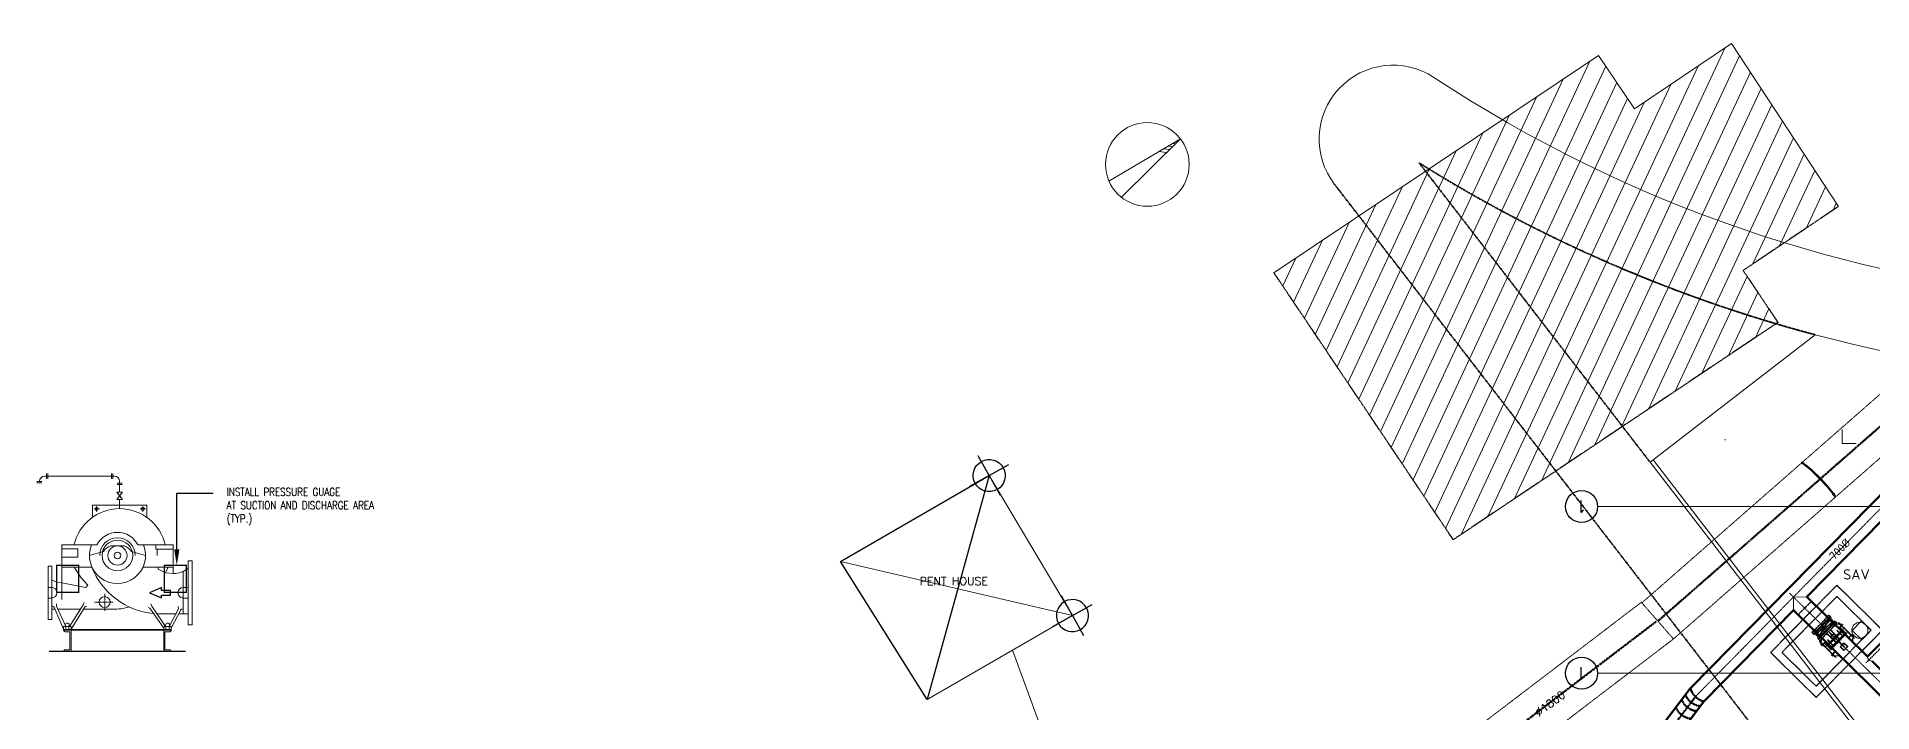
# Model space of a CAD drawing. Header units: inches. Extents: x 0 to 235202, y 0 to 186812.
# Drawn here: x 70361 to 139176, y 125727 to 151061 of the extents above; entities that cross this region are included whole.
import ezdxf
from ezdxf import colors
from ezdxf.entities.mleader import LeaderData, LeaderLine
from ezdxf.enums import TextEntityAlignment as Align
from ezdxf.math import Vec2, Vec3

# ---------------------------------------------------------------- set-up
doc = ezdxf.new("R2010")
doc.units = ezdxf.units.IN
doc.header["$MEASUREMENT"] = 0
for name, pattern in [('CENTER', [2, 1.25, -0.25, 0.25, -0.25]), ('CENTER2', [1.125, 0.75, -0.125, 0.125, -0.125]), ('HIDDEN', [0.375, 0.25, -0.125]), ('HIDDEN2', [0.1875, 0.125, -0.0625]), ('PHANTOM2', [1.25, 0.625, -0.125, 0.125, -0.125, 0.125, -0.125])]:
    doc.linetypes.add(name, pattern=pattern)
for name, color, linetype, lineweight in [('.5', 8, 'Continuous', 0), ('DIM', 251, 'Continuous', 0), ('grid nos', 253, 'Continuous', 0), ('hid', 8, 'HIDDEN', 0)]:
    doc.layers.add(name, color=color, linetype=linetype, lineweight=lineweight)
for name, color, linetype in [('1', 1, 'CENTER'), ('2', 2, 'HIDDEN'), ('3', 3, 'Continuous'), ('EDGE OF CHANNEL', 240, 'Continuous'), ('GRID_TXT45', 4, 'Continuous'), ('M-HVAC-EQPM-NEW', 5, 'Continuous'), ('M-HVAC-PIPE-NEW', 6, 'HIDDEN2'), ('M-X-BKGD', 8, 'Continuous'), ('PENTHOUSE', 10, 'Continuous'), ('sleeve type coupling', 1, 'Continuous'), ('text', 3, 'Continuous'), ('WINDOW ELEV', 3, 'Continuous')]:
    doc.layers.add(name, color=color, linetype=linetype)
doc.styles.add('ISO', font='isocpeur.ttf')
doc.styles.add('RomanS', font='romans.shx', dxfattribs={"width": 0.8})
doc.styles.add('SIMPLEX', font='simplex.shx')
doc.styles.get("Standard").update_dxf_attribs({"font": 'arial.ttf'})
doc.linetypes.add('FENCE_LINE', pattern='A,0.5,-0.1,["X",Standard,S=0.1,R=0,X=-0.02,Y=-0.05],-0.1', length=0.7)

# ---------------------------------------------------------------- blocks, each defined once
blk = doc.blocks.new('FLOOR PLAN REV 2')
at = {"layer": '.5', "color": 8, "linetype": 'CENTER', "ltscale": 5}
for p, q in [((66406, 234612), (58068, 226139)), ((61596, 230024), (65681, 226004))]:
    blk.add_line(p, q, dxfattribs=at)
at = {"layer": '.5', "color": 8, "linetype": 'CENTER', "ltscale": 10}
for p, q in [((118917, 233269), (54403, 233269)), ((118917, 227018), (54403, 227018))]:
    blk.add_line(p, q, dxfattribs=at)
at = {"color": 8, "extrusion": (-2.00606e-06, 4.08641e-06, 1)}
for p, q in [((31594, 234432, 0), (31179, 235173, 0)), ((31594, 234432, 0), (31179, 235173, 0)), ((31594, 234432, 0), (32336, 234846, 0)), ((31594, 234432, 0), (32336, 234846, 0)), ((31594, 234432, 0), (30852, 234017, 0)), ((31594, 234432, 0), (30852, 234017, 0)), ((31594, 234432, 0), (32008, 233690, 0)), ((31594, 234432, 0), (32008, 233690, 0)), ((34715, 229178, 0), (34301, 229920, 0)), ((34715, 229178, 0), (34301, 229920, 0)), ((34715, 229178, 0), (33973, 228763, 0)), ((34715, 229178, 0), (33973, 228763, 0)), ((34715, 229178, 0), (35457, 229592, 0)), ((34715, 229178, 0), (35457, 229592, 0)), ((34715, 229178, 0), (35129, 228436, 0)), ((34715, 229178, 0), (35129, 228436, 0))]:
    blk.add_line(p, q, dxfattribs=at)
at = {"color": 8}
for p, q in [((63084, 229193), (62441, 228539)), ((63023, 229156), (63006, 229139)), ((63036, 229144), (63023, 229156)), ((63037, 229170), (63064, 229198)), ((63049, 229158), (63037, 229170)), ((63060, 229168), (63047, 229180)), ((63066, 229175), (63054, 229187)), ((63064, 229198), (63077, 229186)), ((63152, 229126), (63084, 229193)), ((62436, 228559), (62463, 228587)), ((62448, 228547), (62436, 228559)), ((62509, 228472), (62441, 228539)), ((62459, 228557), (62446, 228570)), ((62465, 228564), (62453, 228576)), ((62476, 228575), (62463, 228587)), ((62477, 228601), (62494, 228618)), ((62489, 228589), (62477, 228601)), ((63127, 229151), (62484, 228497)), ((62506, 228606), (62494, 228618)), ((63152, 229126), (62509, 228472)), ((62529, 228467), (62517, 228480)), ((62525, 228650), (62542, 228667)), ((62538, 228638), (62525, 228650)), ((62539, 228478), (62527, 228490)), ((62529, 228467), (62556, 228495)), ((62546, 228485), (62534, 228497)), ((62555, 228655), (62542, 228667)), ((62556, 228495), (62544, 228507)), ((62570, 228509), (62557, 228521)), ((62570, 228509), (62587, 228526)), ((62572, 228511), (63249, 228934)), ((62717, 228369), (62572, 228511)), ((62587, 228526), (62574, 228538)), ((62606, 228478), (62586, 228459)), ((62589, 228714), (62606, 228732)), ((62601, 228702), (62589, 228714)), ((62618, 228720), (62606, 228732)), ((62618, 228558), (62606, 228571)), ((62618, 228558), (62635, 228576)), ((62635, 228576), (62623, 228588)), ((62662, 228789), (62679, 228807)), ((62675, 228777), (62662, 228789)), ((63308, 228972), (62665, 228318)), ((62682, 228623), (62669, 228635)), ((62692, 228794), (62679, 228807)), ((62682, 228623), (62699, 228640)), ((62699, 228640), (62686, 228652)), ((63334, 228947), (62691, 228293)), ((62702, 228379), (63114, 229062)), ((63377, 228905), (62734, 228251)), ((62759, 228887), (62742, 228870)), ((62754, 228858), (62742, 228870)), ((62755, 228698), (62743, 228710)), ((62755, 228698), (62772, 228715)), ((62771, 228875), (62759, 228887)), ((62772, 228715), (62760, 228727)), ((62813, 228493), (62830, 228511)), ((62813, 228493), (62826, 228481)), ((62838, 228967), (62821, 228950)), ((62833, 228938), (62821, 228950)), ((62835, 228778), (62822, 228790)), ((62830, 228511), (62843, 228498)), ((62852, 228795), (62835, 228778)), ((62850, 228955), (62838, 228967)), ((62852, 228795), (62839, 228808)), ((62887, 228568), (62904, 228586)), ((62887, 228568), (62899, 228556)), ((62911, 229042), (62894, 229025)), ((62907, 229013), (62894, 229025)), ((62914, 228859), (62901, 228871)), ((62904, 228586), (62916, 228573)), ((62924, 229030), (62911, 229042)), ((62931, 228876), (62914, 228859)), ((62931, 228876), (62918, 228888)), ((62975, 229107), (62958, 229089)), ((62970, 229077), (62958, 229089)), ((62983, 228666), (62966, 228649)), ((62966, 228649), (62978, 228637)), ((62968, 228489), (62980, 228477)), ((62987, 229095), (62975, 229107)), ((62987, 228934), (62975, 228946)), ((62980, 228477), (62997, 228494)), ((62983, 228666), (62995, 228654)), ((62985, 228506), (62997, 228494)), ((63004, 228951), (62987, 228934)), ((63130, 228654), (62990, 228512)), ((62990, 228512), (63133, 228371)), ((63004, 228951), (62992, 228963)), ((62999, 228520), (63133, 228388)), ((63019, 229127), (63006, 229139)), ((63051, 228998), (63038, 229010)), ((63062, 228746), (63045, 228729)), ((63045, 228729), (63058, 228717)), ((63047, 228569), (63059, 228557)), ((63068, 229015), (63051, 228998)), ((63068, 229015), (63055, 229027)), ((63076, 228574), (63059, 228557)), ((63062, 228746), (63075, 228734)), ((63064, 228587), (63076, 228574)), ((63099, 229047), (63087, 229059)), ((63116, 229065), (63099, 229047)), ((63116, 229065), (63104, 229077)), ((63258, 228920), (63114, 229062)), ((63130, 229078), (63118, 229090)), ((63136, 228821), (63119, 228804)), ((63119, 228804), (63131, 228792)), ((63122, 228646), (63256, 228514)), ((63126, 228650), (63138, 228638)), ((63140, 229089), (63128, 229101)), ((63130, 229078), (63157, 229106)), ((63130, 228654), (63273, 228514)), ((63256, 228514), (63133, 228388)), ((63273, 228514), (63133, 228371)), ((63147, 229096), (63135, 229108)), ((63136, 228821), (63148, 228809)), ((63155, 228655), (63138, 228638)), ((63143, 228667), (63155, 228655)), ((63157, 229106), (63145, 229118)), ((63167, 229049), (63148, 229029)), ((63199, 228886), (63182, 228868)), ((63182, 228868), (63195, 228856)), ((63199, 228886), (63212, 228874)), ((63200, 228725), (63212, 228712)), ((63231, 228985), (63212, 228966)), ((63229, 228730), (63212, 228712)), ((63217, 228742), (63229, 228730)), ((63248, 228935), (63231, 228918)), ((63231, 228918), (63243, 228906)), ((63236, 228533), (63244, 228542)), ((63248, 228935), (63260, 228923)), ((63261, 228949), (63289, 228977)), ((63261, 228949), (63274, 228937)), ((63263, 228789), (63275, 228777)), ((63272, 228959), (63284, 228947)), ((63292, 228794), (63275, 228777)), ((63278, 228966), (63291, 228954)), ((63280, 228806), (63292, 228794)), ((63289, 228977), (63301, 228965)), ((63308, 228972), (63377, 228905)), ((63312, 228838), (63324, 228826)), ((63341, 228843), (63324, 228826)), ((63329, 228856), (63341, 228843)), ((63342, 228869), (63354, 228857)), ((63353, 228880), (63365, 228868)), ((63354, 228857), (63382, 228885)), ((63359, 228887), (63371, 228875)), ((63382, 228885), (63370, 228897)), ((62670, 228415), (62651, 228395)), ((62660, 228338), (62688, 228366)), ((62660, 228338), (62673, 228326)), ((62665, 228318), (62734, 228251)), ((62671, 228349), (62683, 228336)), ((62677, 228355), (62690, 228343)), ((62688, 228366), (62700, 228354)), ((62701, 228380), (62718, 228397)), ((62701, 228380), (62714, 228367)), ((62718, 228397), (62731, 228385)), ((62741, 228259), (62753, 228246)), ((62750, 228429), (62767, 228446)), ((62750, 228429), (62762, 228417)), ((62752, 228269), (62764, 228257)), ((62753, 228246), (62781, 228274)), ((62758, 228276), (62770, 228264)), ((62767, 228446), (62779, 228434)), ((62769, 228286), (62781, 228274)), ((62782, 228300), (62794, 228288)), ((62794, 228288), (62811, 228305)), ((62799, 228317), (62811, 228305)), ((62831, 228350), (62843, 228337)), ((62843, 228337), (62860, 228355)), ((62848, 228367), (62860, 228355)), ((62894, 228414), (62906, 228402)), ((62906, 228402), (62923, 228419)), ((62911, 228431), (62923, 228419)), ((63104, 228399), (63113, 228408)), ((63636, 228156), (63496, 228014)), ((63639, 227873), (63496, 228014)), ((63636, 228139), (63513, 228014)), ((63647, 227882), (63513, 228014)), ((63525, 227986), (63533, 227994)), ((63779, 228016), (63636, 228156)), ((63770, 228007), (63636, 228139)), ((63779, 228016), (63639, 227873)), ((63656, 228120), (63665, 228128))]:
    blk.add_line(p, q, dxfattribs=at)
at = {"color": 8, "linetype": 'HIDDEN'}
for p, q in [((63148, 229029), (62606, 228478)), ((63212, 228966), (62670, 228415)), ((63231, 228985), (63167, 229049)), ((62651, 228395), (62586, 228459))]:
    blk.add_line(p, q, dxfattribs=at)
at = {"color": 8, "linetype": 'CENTER', "ltscale": 20}
blk.add_line((64483, 227423), (65758, 228715), dxfattribs=at)
at = {"color": 8}
for points in [[(63589, 228835), (63560, 228863), (63323, 228850), (63306, 228832)], [(63945, 228484), (63974, 228456), (63965, 228219), (63948, 228201)], [(62817, 228051), (62789, 228079), (62797, 228316), (62815, 228333)], [(63174, 227700), (63202, 227672), (63439, 227684), (63457, 227702)]]:
    blk.add_lwpolyline(points, dxfattribs=at)
for points in [[(63306, 228832), (63314, 228841), (63448, 228709), (63580, 228843), (63589, 228835), (63448, 228692)], [(63948, 228201), (63956, 228209), (63822, 228341), (63954, 228475), (63945, 228484), (63805, 228341)], [(62815, 228333), (62806, 228325), (62940, 228193), (62808, 228059), (62817, 228051), (62957, 228193)], [(63457, 227702), (63448, 227693), (63314, 227825), (63182, 227691), (63174, 227700), (63314, 227842)]]:
    blk.add_lwpolyline(points, close=True, dxfattribs=at)
for centre, radius in [((53803, 233268), 600), ((62902, 228729), 65.7), ((62902, 228729), 37.5), ((53803, 227018), 600)]:
    blk.add_circle(centre, radius, dxfattribs=at)
at = {"color": 8, "extrusion": (-2.00606e-06, 4.08641e-06, 1)}
for centre, start_param, end_param in [((31594, 234432, 0), 3.141596305512142, 9.424781612691728), ((31594, 234432, 0), 3.141596305512142, 9.424781612691728), ((34715, 229178, 0), 3.141598, 9.424783), ((34715, 229178, 0), 3.141598, 9.424783)]:
    blk.add_ellipse(centre, major_axis=(526, 294, 0), ratio=1, start_param=start_param, end_param=end_param, dxfattribs=at)
at = {"layer": '1', "color": 8, "linetype": 'PHANTOM2', "ltscale": 20}
for p, q in [((63432, 244522), (59858, 242122)), ((48990, 232026), (42268, 242038)), ((59858, 242122), (61164, 240176)), ((61164, 240176), (48990, 232026))]:
    blk.add_line(p, q, dxfattribs=at)
at = {"layer": '1', "color": 8, "linetype": 'HIDDEN', "ltscale": 5}
for p, q in [((63372, 230318), (60889, 227795)), ((63375, 229894), (61313, 227798)), ((65082, 228635), (63372, 230318)), ((64658, 228631), (63375, 229894)), ((62596, 226536), (64658, 228631)), ((62599, 226112), (65082, 228635)), ((60889, 227795), (62599, 226112)), ((61313, 227798), (62596, 226536))]:
    blk.add_line(p, q, dxfattribs=at)
at = {"layer": '1', "color": 8}
for p, q in [((63101, 228552), (63091, 228543)), ((63101, 228552), (63091, 228543)), ((63091, 228543), (63563, 228078)), ((63091, 228543), (63177, 228458)), ((63101, 228552), (63573, 228088)), ((63101, 228552), (63187, 228468)), ((63146, 228508), (63136, 228499)), ((63146, 228508), (63136, 228499)), ((63149, 228505), (63139, 228496)), ((63149, 228505), (63139, 228496)), ((63149, 228505), (63139, 228496)), ((63149, 228505), (63139, 228496)), ((63152, 228502), (63142, 228493)), ((63152, 228502), (63142, 228493)), ((63154, 228500), (63145, 228490)), ((63154, 228500), (63145, 228490)), ((63157, 228497), (63148, 228487)), ((63157, 228497), (63148, 228487)), ((63157, 228497), (63148, 228487)), ((63157, 228497), (63148, 228487)), ((63160, 228494), (63151, 228484)), ((63160, 228494), (63151, 228484)), ((63163, 228491), (63154, 228482)), ((63163, 228491), (63154, 228482)), ((63166, 228488), (63157, 228479)), ((63166, 228488), (63157, 228479)), ((63169, 228485), (63160, 228476)), ((63169, 228485), (63160, 228476)), ((63172, 228482), (63162, 228473)), ((63172, 228482), (63162, 228473)), ((63175, 228480), (63165, 228470)), ((63175, 228480), (63165, 228470)), ((63178, 228477), (63168, 228467)), ((63178, 228477), (63168, 228467)), ((63180, 228474), (63171, 228464)), ((63180, 228474), (63171, 228464)), ((63183, 228471), (63174, 228462)), ((63183, 228471), (63174, 228462)), ((63186, 228468), (63177, 228459)), ((63186, 228468), (63177, 228459)), ((63192, 228473), (63205, 228461)), ((63192, 228473), (63205, 228461)), ((63442, 228899), (63451, 228909)), ((63442, 228899), (63451, 228909)), ((63442, 228899), (63914, 228435)), ((63442, 228899), (63528, 228815)), ((63451, 228909), (63923, 228444)), ((63451, 228909), (63537, 228824)), ((63487, 228855), (63496, 228864)), ((63487, 228855), (63496, 228864)), ((63490, 228852), (63499, 228862)), ((63490, 228852), (63499, 228862)), ((63490, 228852), (63499, 228862)), ((63490, 228852), (63499, 228862)), ((63493, 228849), (63502, 228859)), ((63493, 228849), (63502, 228859)), ((63496, 228847), (63505, 228856)), ((63496, 228847), (63505, 228856)), ((63499, 228844), (63508, 228853)), ((63499, 228844), (63508, 228853)), ((63499, 228844), (63508, 228853)), ((63499, 228844), (63508, 228853)), ((63502, 228841), (63511, 228850)), ((63502, 228841), (63511, 228850)), ((63504, 228838), (63514, 228847)), ((63504, 228838), (63514, 228847)), ((63507, 228835), (63517, 228845)), ((63507, 228835), (63517, 228845)), ((63510, 228832), (63520, 228842)), ((63510, 228832), (63520, 228842)), ((63513, 228829), (63522, 228839)), ((63513, 228829), (63522, 228839)), ((63516, 228827), (63525, 228836)), ((63516, 228827), (63525, 228836)), ((63519, 228824), (63528, 228833)), ((63519, 228824), (63528, 228833)), ((63522, 228821), (63531, 228830)), ((63522, 228821), (63531, 228830)), ((63522, 228809), (63535, 228797)), ((63522, 228809), (63535, 228797)), ((63525, 228818), (63534, 228827)), ((63525, 228818), (63534, 228827)), ((63528, 228815), (63537, 228824)), ((63528, 228815), (63537, 228824)), ((63542, 228801), (63552, 228810)), ((63542, 228801), (63552, 228810)), ((63543, 228830), (63555, 228818)), ((63543, 228830), (63555, 228818)), ((63545, 228798), (63554, 228807)), ((63545, 228798), (63554, 228807)), ((63548, 228795), (63557, 228804)), ((63548, 228795), (63557, 228804)), ((63551, 228792), (63560, 228802)), ((63551, 228792), (63560, 228802)), ((63554, 228789), (63563, 228799)), ((63554, 228789), (63563, 228799)), ((63557, 228786), (63566, 228796)), ((63557, 228786), (63566, 228796)), ((63560, 228784), (63569, 228793)), ((63560, 228784), (63569, 228793)), ((63563, 228781), (63572, 228790)), ((63563, 228781), (63572, 228790)), ((62741, 228187), (63213, 227722)), ((62741, 228187), (62827, 228102)), ((62750, 228196), (63222, 227731)), ((62750, 228196), (62836, 228111)), ((62795, 228152), (62786, 228142)), ((62795, 228152), (62786, 228142)), ((62798, 228149), (62789, 228139)), ((62798, 228149), (62789, 228139)), ((62798, 228149), (62789, 228139)), ((62798, 228149), (62789, 228139)), ((62801, 228146), (62792, 228136)), ((62801, 228146), (62792, 228136)), ((62804, 228143), (62794, 228134)), ((62804, 228143), (62794, 228134)), ((62806, 228140), (62797, 228131)), ((62806, 228140), (62797, 228131)), ((62806, 228140), (62797, 228131)), ((62806, 228140), (62797, 228131)), ((62809, 228137), (62800, 228128)), ((62809, 228137), (62800, 228128)), ((62812, 228135), (62803, 228125)), ((62812, 228135), (62803, 228125)), ((62815, 228132), (62806, 228122)), ((62815, 228132), (62806, 228122)), ((62818, 228129), (62809, 228119)), ((62818, 228129), (62809, 228119)), ((62821, 228126), (62812, 228117)), ((62821, 228126), (62812, 228117)), ((62824, 228123), (62815, 228114)), ((62824, 228123), (62815, 228114)), ((62827, 228120), (62818, 228111)), ((62827, 228120), (62818, 228111)), ((62830, 228117), (62821, 228108)), ((62830, 228117), (62821, 228108)), ((62821, 228096), (62833, 228084)), ((62821, 228096), (62833, 228084)), ((62833, 228115), (62823, 228105)), ((62833, 228115), (62823, 228105)), ((62836, 228112), (62826, 228102)), ((62836, 228112), (62826, 228102)), ((62850, 228097), (62841, 228088)), ((62850, 228097), (62841, 228088)), ((62842, 228117), (62854, 228105)), ((62842, 228117), (62854, 228105)), ((62853, 228094), (62844, 228085)), ((62853, 228094), (62844, 228085)), ((62856, 228092), (62847, 228082)), ((62856, 228092), (62847, 228082)), ((62859, 228089), (62850, 228079)), ((62859, 228089), (62850, 228079)), ((62862, 228086), (62853, 228076)), ((62862, 228086), (62853, 228076)), ((62865, 228083), (62855, 228074)), ((62865, 228083), (62855, 228074)), ((62868, 228080), (62858, 228071)), ((62868, 228080), (62858, 228071)), ((62871, 228077), (62861, 228068)), ((62871, 228077), (62861, 228068)), ((63172, 228453), (63184, 228441)), ((63172, 228453), (63184, 228441)), ((63201, 228454), (63191, 228445)), ((63201, 228454), (63191, 228445)), ((63201, 228454), (63192, 228444)), ((63201, 228454), (63192, 228444)), ((63203, 228451), (63194, 228442)), ((63203, 228451), (63194, 228442)), ((63204, 228451), (63195, 228441)), ((63204, 228451), (63195, 228441)), ((63207, 228448), (63197, 228439)), ((63207, 228448), (63197, 228439)), ((63210, 228445), (63200, 228436)), ((63210, 228445), (63200, 228436)), ((63213, 228442), (63203, 228433)), ((63213, 228442), (63203, 228433)), ((63215, 228439), (63206, 228430)), ((63215, 228439), (63206, 228430)), ((63553, 228107), (63544, 228098)), ((63553, 228107), (63544, 228098)), ((63556, 228104), (63547, 228095)), ((63556, 228104), (63547, 228095)), ((63559, 228101), (63550, 228092)), ((63559, 228101), (63550, 228092)), ((63562, 228098), (63553, 228089)), ((63562, 228098), (63553, 228089)), ((63565, 228096), (63556, 228086)), ((63565, 228096), (63556, 228086)), ((63570, 228061), (63558, 228073)), ((63570, 228061), (63558, 228073)), ((63568, 228093), (63559, 228083)), ((63568, 228093), (63559, 228083)), ((63571, 228090), (63561, 228080)), ((63571, 228090), (63561, 228080)), ((63585, 228075), (63576, 228066)), ((63585, 228075), (63576, 228066)), ((63662, 227982), (63576, 228066)), ((63591, 228082), (63578, 228094)), ((63591, 228082), (63578, 228094)), ((63588, 228073), (63579, 228063)), ((63588, 228073), (63579, 228063)), ((63591, 228070), (63582, 228060)), ((63591, 228070), (63582, 228060)), ((63671, 227991), (63585, 228076)), ((63594, 228067), (63585, 228057)), ((63594, 228067), (63585, 228057)), ((63597, 228064), (63588, 228055)), ((63597, 228064), (63588, 228055)), ((63671, 227991), (63662, 227982)), ((63671, 227991), (63662, 227982)), ((63892, 228457), (63901, 228466)), ((63892, 228457), (63901, 228466)), ((63895, 228454), (63904, 228463)), ((63895, 228454), (63904, 228463)), ((63898, 228451), (63907, 228461)), ((63898, 228451), (63907, 228461)), ((63900, 228448), (63910, 228458)), ((63900, 228448), (63910, 228458)), ((63903, 228445), (63913, 228455)), ((63903, 228445), (63913, 228455)), ((63906, 228443), (63916, 228452)), ((63906, 228443), (63916, 228452)), ((63921, 228417), (63908, 228429)), ((63921, 228417), (63908, 228429)), ((63909, 228440), (63918, 228449)), ((63909, 228440), (63918, 228449)), ((63912, 228437), (63921, 228446)), ((63912, 228437), (63921, 228446)), ((64012, 228338), (63926, 228423)), ((63927, 228422), (63936, 228432)), ((63927, 228422), (63936, 228432)), ((63941, 228438), (63929, 228450)), ((63941, 228438), (63929, 228450)), ((63930, 228420), (63939, 228429)), ((63930, 228420), (63939, 228429)), ((63933, 228417), (63942, 228426)), ((63933, 228417), (63942, 228426)), ((63935, 228414), (63945, 228423)), ((63935, 228414), (63945, 228423)), ((64022, 228347), (63936, 228432)), ((63938, 228411), (63948, 228420)), ((63938, 228411), (63948, 228420)), ((64012, 228338), (64022, 228347)), ((64012, 228338), (64022, 228347)), ((63200, 227753), (63190, 227744)), ((63200, 227753), (63190, 227744)), ((63203, 227751), (63193, 227741)), ((63203, 227751), (63193, 227741)), ((63205, 227748), (63196, 227738)), ((63205, 227748), (63196, 227738)), ((63208, 227745), (63199, 227735)), ((63208, 227745), (63199, 227735)), ((63211, 227742), (63202, 227733)), ((63211, 227742), (63202, 227733)), ((63214, 227739), (63205, 227730)), ((63214, 227739), (63205, 227730)), ((63219, 227704), (63207, 227716)), ((63219, 227704), (63207, 227716)), ((63217, 227736), (63208, 227727)), ((63217, 227736), (63208, 227727)), ((63220, 227733), (63211, 227724)), ((63220, 227733), (63211, 227724)), ((63235, 227719), (63225, 227710)), ((63235, 227719), (63225, 227710)), ((63311, 227625), (63225, 227710)), ((63240, 227725), (63228, 227737)), ((63240, 227725), (63228, 227737)), ((63237, 227716), (63228, 227707)), ((63237, 227716), (63228, 227707)), ((63240, 227713), (63231, 227704)), ((63240, 227713), (63231, 227704)), ((63320, 227635), (63234, 227719)), ((63243, 227711), (63234, 227701)), ((63243, 227711), (63234, 227701)), ((63246, 227708), (63237, 227698)), ((63246, 227708), (63237, 227698))]:
    blk.add_line(p, q, dxfattribs=at)
at = {"layer": '1', "color": 8, "linetype": 'HIDDEN', "ltscale": 0.009}
for p, q in [((63199, 228456), (63187, 228468)), ((63540, 228803), (63528, 228815)), ((63531, 228812), (63540, 228822)), ((63531, 228812), (63540, 228822)), ((63534, 228809), (63543, 228819)), ((63534, 228809), (63543, 228819)), ((63536, 228806), (63546, 228816)), ((63536, 228806), (63546, 228816)), ((63550, 228812), (63537, 228824)), ((63539, 228804), (63549, 228813)), ((63539, 228804), (63549, 228813)), ((62839, 228090), (62827, 228102)), ((62839, 228109), (62829, 228099)), ((62839, 228109), (62829, 228099)), ((62841, 228106), (62832, 228097)), ((62841, 228106), (62832, 228097)), ((62844, 228103), (62835, 228094)), ((62844, 228103), (62835, 228094)), ((62848, 228099), (62836, 228111)), ((62847, 228100), (62838, 228091)), ((62847, 228100), (62838, 228091)), ((63190, 228446), (63177, 228458)), ((63189, 228465), (63180, 228456)), ((63189, 228465), (63180, 228456)), ((63192, 228462), (63183, 228453)), ((63192, 228462), (63183, 228453)), ((63195, 228459), (63186, 228450)), ((63195, 228459), (63186, 228450)), ((63198, 228457), (63189, 228447)), ((63198, 228457), (63189, 228447)), ((63563, 228078), (63576, 228066)), ((63574, 228087), (63564, 228078)), ((63574, 228087), (63564, 228078)), ((63577, 228084), (63567, 228075)), ((63577, 228084), (63567, 228075)), ((63579, 228081), (63570, 228072)), ((63579, 228081), (63570, 228072)), ((63573, 228088), (63585, 228076)), ((63582, 228078), (63573, 228069)), ((63582, 228078), (63573, 228069)), ((63914, 228435), (63926, 228423)), ((63915, 228434), (63924, 228443)), ((63915, 228434), (63924, 228443)), ((63918, 228431), (63927, 228440)), ((63918, 228431), (63927, 228440)), ((63921, 228428), (63930, 228438)), ((63921, 228428), (63930, 228438)), ((63923, 228444), (63936, 228432)), ((63924, 228425), (63933, 228435)), ((63924, 228425), (63933, 228435)), ((63213, 227722), (63225, 227710)), ((63223, 227731), (63214, 227721)), ((63223, 227731), (63214, 227721)), ((63226, 227728), (63217, 227718)), ((63226, 227728), (63217, 227718)), ((63229, 227725), (63219, 227715)), ((63229, 227725), (63219, 227715)), ((63222, 227731), (63234, 227719)), ((63232, 227722), (63222, 227713)), ((63232, 227722), (63222, 227713))]:
    blk.add_line(p, q, dxfattribs=at)
at = {"layer": '1', "color": 8, "linetype": 'CENTER', "ltscale": 0.09}
for p, q in [((63415, 228935), (64035, 228325)), ((62714, 228222), (63334, 227612))]:
    blk.add_line(p, q, dxfattribs=at)
at = {"layer": '1', "color": 8, "linetype": 'Continuous', "ltscale": 1000}
for p, q in [((64302, 228982), (63951, 228626)), ((63951, 228626), (64307, 228275)), ((64658, 228631), (64302, 228982)), ((64307, 228275), (64658, 228631))]:
    blk.add_line(p, q, dxfattribs=at)
at = {"layer": '1', "color": 8}
for points in [[(63178, 228435), (63166, 228447), (63198, 228479), (63210, 228467)], [(63178, 228435), (63166, 228447), (63198, 228479), (63210, 228467)], [(63561, 228824), (63549, 228836), (63517, 228803), (63529, 228791)], [(63561, 228824), (63549, 228836), (63517, 228803), (63529, 228791)], [(62828, 228078), (62815, 228090), (62847, 228123), (62860, 228111)], [(62828, 228078), (62815, 228090), (62847, 228123), (62860, 228111)], [(63552, 228067), (63564, 228055), (63596, 228087), (63584, 228099)], [(63552, 228067), (63564, 228055), (63596, 228087), (63584, 228099)], [(63935, 228456), (63947, 228444), (63915, 228411), (63903, 228423)], [(63935, 228456), (63947, 228444), (63915, 228411), (63903, 228423)], [(63201, 227711), (63214, 227698), (63246, 227731), (63233, 227743)], [(63201, 227711), (63214, 227698), (63246, 227731), (63233, 227743)]]:
    blk.add_lwpolyline(points, close=True, dxfattribs=at)
at = {"layer": '2', "color": 8}
blk.add_line((62416, 229708), (61924, 229210), dxfattribs=at)
at = {"layer": 'DIM', "color": 8, "linetype": 'Continuous'}
for p, q in [((55784, 248189), (59427, 250635)), ((59427, 250635), (63432, 244522)), ((42268, 242038), (54442, 250188)), ((47076, 234876), (54113, 249968)), ((51293, 233568), (59171, 250463)), ((52296, 234239), (59727, 250176)), ((54442, 250188), (55784, 248189)), ((46669, 235483), (53111, 249297)), ((47483, 234270), (54716, 249781)), ((47890, 233664), (55123, 249175)), ((49288, 232226), (57164, 249115)), ((50291, 232897), (58168, 249789)), ((53298, 234911), (60130, 249562)), ((46262, 236089), (52108, 248625)), ((48297, 233058), (55530, 248568)), ((48704, 232452), (56160, 248441)), ((54301, 235582), (60533, 248947)), ((45855, 236695), (51106, 247954)), ((55304, 236253), (60936, 248332)), ((38766, 247058), (36084, 245475)), ((38766, 247058), (36554, 244865)), ((45448, 237301), (50103, 247283)), ((56306, 236924), (61339, 247717)), ((57309, 237595), (61742, 247102)), ((45041, 237907), (49100, 246612)), ((60224, 242367), (62145, 246487)), ((44634, 238513), (48098, 245941)), ((61228, 243041), (62548, 245872)), ((44227, 239120), (47095, 245270)), ((62231, 243715), (62950, 245257)), ((43820, 239726), (46093, 244598)), ((63235, 244389), (63353, 244642)), ((43413, 240332), (45090, 243927)), ((43007, 240938), (44087, 243256)), ((42600, 241544), (43085, 242585)), ((58311, 238266), (60006, 241901)), ((59314, 238938), (60413, 241294)), ((60317, 239609), (60820, 240688))]:
    blk.add_line(p, q, dxfattribs=at)
at = {"layer": 'DIM', "linetype": 'Continuous'}
for p, q in [((37954, 246579), (38245, 246541)), ((38129, 246682), (38357, 246653)), ((38304, 246786), (38470, 246764)), ((38480, 246889), (38582, 246876)), ((38655, 246993), (38695, 246987))]:
    blk.add_line(p, q, dxfattribs=at)
at = {"layer": 'DIM', "color": 8, "linetype": 'CENTER2', "lineweight": 35, "ltscale": 30}
for p, q in [((56370, 234933), (47711, 246156)), ((87951, 189090), (44545, 245347))]:
    blk.add_line(p, q, dxfattribs=at)
at = {"layer": 'DIM', "color": 8, "linetype": 'HIDDEN', "ltscale": 10}
for p, q in [((68097, 240202), (56062, 229658)), ((69308, 238871), (57248, 228304)), ((43344, 219990), (56043, 229679)), ((57248, 228304), (56043, 229679)), ((44602, 218655), (57248, 228304))]:
    blk.add_line(p, q, dxfattribs=at)
at = {"layer": 'DIM', "color": 8, "linetype": 'FENCE_LINE', "ltscale": 25}
for p in [(62563, 239711), (95051, 184798)]:
    blk.add_line(p, (56370, 234933), dxfattribs=at)
at = {"layer": 'DIM', "color": 8, "linetype": 'PHANTOM2', "lineweight": 50, "ltscale": 20}
for p, q in [((69260, 240009), (56663, 228972)), ((43975, 219323), (56596, 228954)), ((58098, 226174), (49163, 214364))]:
    blk.add_line(p, q, dxfattribs=at)
at = {"layer": 'DIM', "color": 8, "linetype": 'Continuous', "ltscale": 25}
blk.add_line((95241, 184798), (56488, 235024), dxfattribs=at)
at = {"layer": 'DIM', "color": 8, "lineweight": 50}
for p, q in [((66124, 234832), (57875, 226449)), ((65077, 232756), (62248, 229881)), ((62248, 229881), (64524, 227642)), ((61753, 229378), (58386, 225956)), ((61753, 229378), (65378, 225809)), ((64523, 227642), (65633, 228766)), ((64702, 227467), (65987, 226202)), ((57875, 226449), (51131, 217571)), ((58386, 225956), (51710, 217132))]:
    blk.add_line(p, q, dxfattribs=at)
at = {"layer": 'DIM', "color": 8, "linetype": 'FENCE_LINE', "ltscale": 20}
for p, q in [((31594, 234432, 0), (31594, 234432, 0)), ((31594, 234432, 0), (34715, 229178, 0)), ((34715, 229178, 0), (29264, 226029, 0))]:
    blk.add_line(p, q, dxfattribs=at)
at = {"layer": 'DIM', "color": 8, "linetype": 'FENCE_LINE', "ltscale": 20, "extrusion": (-2.00606e-06, 4.08641e-06, 1)}
for p, q in [((26015, 231205, 0), (34715, 229178, 0)), ((32470, 227881, 0), (37860, 213141, 0))]:
    blk.add_line(p, q, dxfattribs=at)
at = {"layer": 'DIM', "color": 8, "ltscale": 2000}
for p, q in [((62248, 229881), (61749, 229877)), ((61753, 229378), (61749, 229877)), ((62912, 229220), (63005, 229128)), ((62421, 228721), (62514, 228629))]:
    blk.add_line(p, q, dxfattribs=at)
at = {"layer": 'DIM', "color": 8, "linetype": 'FENCE_LINE', "ltscale": 20, "extrusion": (-4.54361e-06, 7.86582e-06, 1)}
blk.add_line((34715, 229178, 0), (29264, 226029, 0), dxfattribs=at)
at = {"layer": 'DIM', "color": 8, "linetype": 'Continuous'}
blk.add_circle((37523, 246099), 1569, dxfattribs=at)
at = {"layer": 'DIM', "color": 8}
blk.add_circle((64234, 228628), 300, dxfattribs=at)
at = {"layer": 'DIM', "color": 8, "linetype": 'Continuous'}
for centre, radius, start, end in [((76434, 292014), 51111, 236.56144, 351.11413), ((46740, 247047), 2776, 56.56144, 217.65209)]:
    blk.add_arc(centre, radius, start, end, dxfattribs=at)
at = {"layer": 'DIM', "color": 8, "linetype": 'FENCE_LINE', "ltscale": 25}
blk.add_arc((76434, 292014), 54111, 255.14688, 351.11413, dxfattribs=at)
at = {"layer": 'DIM', "color": 8, "linetype": 'CENTER2', "lineweight": 35, "ltscale": 30}
blk.add_arc((76434, 292014), 54111, 237.9393, 255.14688, dxfattribs=at)
at = {"layer": 'DIM', "color": 8, "ltscale": 2000}
blk.add_arc((64699, 227642), 175, 179.81876, 270.92045, dxfattribs=at)
at = {"layer": 'DIM', "color": 8, "linetype": 'PHANTOM2', "lineweight": 50, "ltscale": 20}
for centre, radius, start, end in [((58579, 226659), 728, 196.30882, 254.61353), ((57992, 226015), 710, 202.81353, 262.74437), ((58208, 226299), 710, 202.81353, 262.74437), ((58349, 226485), 710, 202.81353, 262.74437)]:
    blk.add_arc(centre, radius, start, end, dxfattribs=at)
at = {"layer": 'DIM', "color": 8, "lineweight": 50}
for centre, major_axis, ratio, start_param, end_param in [((62673, 234253), (-639, 653), 0.10343, 4.849247, 6.308275), ((62673, 234253), (-639, 653), 0.10343, 4.849247, 6.308275), ((62682, 234244), (-648, 661), 0.10213, 4.854987, 6.265499), ((62682, 234244), (-648, 661), 0.10213, 4.854987, 6.265499), ((62664, 234262), (648, -661), 0.10213, 0.261573, 1.686859), ((62664, 234262), (648, -661), 0.10213, 0.261573, 1.686859), ((62673, 234253), (639, -653), 0.103433, 0.278024, 1.6884), ((62673, 234253), (639, -653), 0.103433, 0.278024, 1.6884)]:
    blk.add_ellipse(centre, major_axis=major_axis, ratio=ratio, start_param=start_param, end_param=end_param, dxfattribs=at)
at = {"layer": 'EDGE OF CHANNEL', "color": 8, "extrusion": (-2.00606e-06, 4.08641e-06, 1)}
blk.add_line((31594, 234432, 0), (29264, 226029, 0), dxfattribs=at)
at = {"layer": 'hid', "color": 8, "ltscale": 0.1}
for p, q in [((63570, 228585), (63581, 228597)), ((63667, 228502), (63576, 228592)), ((63661, 228496), (63672, 228507)), ((63055, 228062), (63066, 228073)), ((63055, 228062), (63066, 228073)), ((63055, 228062), (63066, 228073)), ((63150, 227977), (63060, 228067)), ((63146, 227973), (63157, 227984)), ((63146, 227973), (63157, 227984)), ((63146, 227973), (63157, 227984))]:
    blk.add_line(p, q, dxfattribs=at)
at = {"layer": 'PENTHOUSE', "color": 8, "extrusion": (-4.11163e-06, 8.12245e-06, 1)}
for p, q in [((26015, 231205, 0), (31593, 234429, 0)), ((29264, 226029, 0), (26015, 231205, 0)), ((29264, 226029, 0), (29264, 226029, 0))]:
    blk.add_line(p, q, dxfattribs=at)
at = {"layer": 'sleeve type coupling', "color": 8}
for p, q in [((63595, 228674), (62978, 228047)), ((63604, 228665), (62987, 228038)), ((63740, 228531), (63123, 227904)), ((63749, 228523), (63131, 227895)), ((63274, 228511), (63263, 228500)), ((63263, 228500), (63345, 228419)), ((63274, 228511), (63356, 228430)), ((63388, 228627), (63378, 228616)), ((63378, 228616), (63459, 228536)), ((63387, 228400), (63491, 228505)), ((63388, 228627), (63470, 228547)), ((63468, 228559), (63447, 228537)), ((63454, 228530), (63447, 228537)), ((63468, 228708), (63457, 228697)), ((63457, 228697), (63539, 228616)), ((63468, 228708), (63549, 228627)), ((63468, 228559), (63476, 228552)), ((63468, 228527), (63604, 228393)), ((63479, 228539), (63615, 228404)), ((63496, 228736), (63485, 228725)), ((63485, 228725), (63567, 228645)), ((63496, 228736), (63578, 228656)), ((63502, 228516), (63570, 228585)), ((63548, 228640), (63526, 228618)), ((63533, 228611), (63526, 228618)), ((63547, 228608), (63683, 228473)), ((63548, 228640), (63555, 228633)), ((63576, 228669), (63554, 228647)), ((63562, 228640), (63554, 228647)), ((63558, 228619), (63695, 228485)), ((63566, 228627), (63589, 228604)), ((63575, 228636), (63712, 228502)), ((63576, 228669), (63583, 228662)), ((63589, 228604), (63581, 228597)), ((63587, 228648), (63723, 228514)), ((63593, 228427), (63661, 228496)), ((63604, 228665), (63595, 228674)), ((63679, 228515), (63672, 228507)), ((63679, 228515), (63702, 228492)), ((63716, 228475), (63694, 228453)), ((63710, 228469), (63703, 228476)), ((63716, 228475), (63708, 228482)), ((63715, 228489), (63722, 228481)), ((63728, 228487), (63721, 228494)), ((63744, 228503), (63722, 228481)), ((63739, 228498), (63731, 228505)), ((63744, 228503), (63737, 228511)), ((63749, 228523), (63740, 228531)), ((62924, 228156), (62914, 228145)), ((62914, 228145), (62995, 228064)), ((62924, 228156), (63006, 228075)), ((62953, 228184), (62942, 228173)), ((62942, 228173), (63024, 228093)), ((62953, 228184), (63034, 228104)), ((62987, 228038), (62978, 228047)), ((63004, 228088), (62983, 228066)), ((62990, 228059), (62983, 228066)), ((63004, 228088), (63012, 228081)), ((63004, 228056), (63140, 227921)), ((63033, 228117), (63011, 228095)), ((63018, 228087), (63011, 228095)), ((63015, 228067), (63151, 227933)), ((63032, 228265), (63021, 228254)), ((63021, 228254), (63103, 228174)), ((63025, 228077), (63047, 228054)), ((63032, 228085), (63028, 228080)), ((63032, 228265), (63114, 228185)), ((63032, 228084), (63168, 227950)), ((63033, 228117), (63040, 228109)), ((63043, 228096), (63180, 227962)), ((63047, 228054), (63055, 228062)), ((63066, 228073), (63134, 228143)), ((63112, 228197), (63090, 228175)), ((63098, 228168), (63090, 228175)), ((63111, 228165), (63248, 228031)), ((63112, 228197), (63119, 228190)), ((63123, 228176), (63259, 228042)), ((63131, 227895), (63123, 227904)), ((63147, 228381), (63136, 228370)), ((63136, 228370), (63218, 228290)), ((63138, 227965), (63146, 227973)), ((63138, 227965), (63161, 227943)), ((63143, 227908), (63151, 227900)), ((63145, 228154), (63249, 228259)), ((63147, 228381), (63228, 228301)), ((63156, 227906), (63149, 227913)), ((63172, 227922), (63151, 227900)), ((63157, 227984), (63225, 228053)), ((63167, 227917), (63160, 227924)), ((63172, 227922), (63165, 227930)), ((63172, 227936), (63179, 227929)), ((63185, 227935), (63177, 227942)), ((63201, 227951), (63179, 227929)), ((63195, 227946), (63188, 227953)), ((63201, 227951), (63193, 227958)), ((63226, 228314), (63205, 228292)), ((63212, 228285), (63205, 228292)), ((63226, 228314), (63234, 228307)), ((63226, 228281), (63362, 228147)), ((63236, 228065), (63340, 228170)), ((63237, 228293), (63374, 228159)), ((63251, 228017), (63258, 228010)), ((63264, 228015), (63256, 228022)), ((63280, 228032), (63258, 228010)), ((63260, 228270), (63376, 228388)), ((63275, 228026), (63267, 228033)), ((63280, 228032), (63273, 228039)), ((63354, 228443), (63332, 228421)), ((63339, 228414), (63332, 228421)), ((63351, 228181), (63467, 228299)), ((63353, 228411), (63490, 228276)), ((63354, 228443), (63361, 228436)), ((63364, 228422), (63501, 228288)), ((63366, 228133), (63373, 228126)), ((63378, 228132), (63371, 228139)), ((63395, 228148), (63373, 228126)), ((63389, 228143), (63382, 228150)), ((63395, 228148), (63387, 228155)), ((63478, 228310), (63581, 228415)), ((63493, 228263), (63500, 228255)), ((63506, 228261), (63498, 228268)), ((63522, 228277), (63500, 228255)), ((63516, 228272), (63509, 228279)), ((63522, 228277), (63515, 228285)), ((63607, 228379), (63615, 228372)), ((63620, 228377), (63613, 228385)), ((63636, 228394), (63615, 228372)), ((63631, 228388), (63624, 228396)), ((63636, 228394), (63629, 228401)), ((63687, 228460), (63694, 228453)), ((63700, 228458), (63692, 228465))]:
    blk.add_line(p, q, dxfattribs=at)
at = {"layer": 'sleeve type coupling', "color": 8, "linetype": 'HIDDEN', "ltscale": 25}
for p, q in [((63491, 228505), (63502, 228516)), ((63134, 228143), (63145, 228154)), ((63225, 228053), (63236, 228065)), ((63249, 228259), (63260, 228270)), ((63340, 228170), (63351, 228181)), ((63376, 228388), (63387, 228400)), ((63467, 228299), (63478, 228310)), ((63581, 228415), (63593, 228427))]:
    blk.add_line(p, q, dxfattribs=at)
at = {"color": 8}
for s, rotation, p in [('E', 165.14703, (62563, 239711)), ('N', 165.67144, (63042, 239586)), ('I', 166.19585, (63523, 239465)), ('L', 166.72026, (64004, 239350))]:
    blk.add_text(s, height=0.425, rotation=rotation, dxfattribs=at).set_placement(p, align=Align.CENTER)
at = {"layer": 'DIM', "color": 8, "style": 'SIMPLEX'}
blk.add_text('PENT HOUSE', height=300, dxfattribs=at).set_placement((28989, 230324))
blk.add_text('∅1800', height=300, rotation=37, dxfattribs=at).set_placement((52197, 225375))
at = {"layer": 'GRID_TXT45', "color": 8, "style": 'SIMPLEX'}
for p in [(53803, 233268), (53803, 227018), (53803, 220768)]:
    blk.add_attdef('GRD_TXT', text='', height=450, rotation=180, dxfattribs=at).set_placement(p, align=Align.MIDDLE_CENTER)
at = {"layer": 'text', "color": 8, "style": 'ISO'}
blk.add_text('700%%C', height=307.6, rotation=45.37903, dxfattribs=at).set_placement((63274, 231241))
blk.add_text('SAV', height=384.5, dxfattribs=at).set_placement((63610, 230532))
blk = doc.blocks.new('PLAN REV 1')
at = {"layer": 'WINDOW ELEV', "color": 1}
ref = blk.add_blockref('FLOOR PLAN REV 2', (115855, -22752), dxfattribs=at)
ref.add_attrib('GRD_TXT', '1', dxfattribs={"layer": 'GRID_TXT45', "color": 8, "height": 450, "rotation": 180, "style": 'SIMPLEX'}).set_placement((169658, 198016), align=Align.MIDDLE_CENTER)
ref.add_attrib('GRD_TXT', '1', dxfattribs={"layer": 'GRID_TXT45', "color": 8, "height": 450, "rotation": 180, "style": 'SIMPLEX'}).set_placement((169658, 204267), align=Align.MIDDLE_CENTER)
ref.add_attrib('GRD_TXT', '1', dxfattribs={"layer": 'GRID_TXT45', "color": 8, "height": 450, "rotation": 180, "style": 'SIMPLEX'}).set_placement((169658, 210516), align=Align.MIDDLE_CENTER)

msp = doc.modelspace()

# ---------------------------------------------------------------- linework, layer by layer
at = {"color": 8}
msp.add_line((76187, 129010), (76187, 129010), dxfattribs=at)
at = {"layer": '3', "color": 8}
msp.add_lwpolyline([(75943, 128010), (70831, 128010)], dxfattribs=at)
at = {"layer": 'DIM', "color": 8}
for p, q in [((70361, 134378), (70554, 134378)), ((70361, 134331), (70554, 134331)), ((73277, 134580), (70658, 134580)), ((70726, 134677), (70726, 134483)), ((70774, 134677), (70774, 134483)), ((73161, 134677), (73161, 134483)), ((73209, 134677), (73209, 134483)), ((73566, 134319), (73372, 134319)), ((73566, 134272), (73372, 134272)), ((73469, 133979), (73469, 134388)), ((73577, 133708), (73362, 133979)), ((73577, 133979), (73362, 133708)), ((73469, 133363), (73469, 133708)), ((73387, 133490), (72449, 133490)), ((72449, 133490), (72449, 133036)), ((73387, 133490), (74495, 133490)), ((74495, 133490), (74495, 133032)), ((71307, 132003), (72617, 132003)), ((71307, 132003), (71307, 130528)), ((71307, 131852), (71907, 131852)), ((71907, 131538), (71307, 131538)), ((71907, 131852), (71907, 131538)), ((72864, 131757), (72333, 131607)), ((73387, 131968), (73133, 131968)), ((73387, 131968), (73641, 131968)), ((73910, 131757), (74440, 131607)), ((74157, 132003), (75482, 132003)), ((74821, 132003), (74821, 131850)), ((74821, 131850), (75482, 131850)), ((74882, 131850), (74882, 131607)), ((75482, 132003), (75482, 130928)), ((70787, 131210), (70931, 131210)), ((70787, 131210), (70787, 129210)), ((70931, 131210), (70931, 129210)), ((72427, 131173), (71307, 131173)), ((71767, 131173), (72026, 130770)), ((72026, 130770), (72272, 130494)), ((75482, 131173), (74347, 131173)), ((74914, 131173), (74914, 131100)), ((74914, 131100), (75192, 130961)), ((75192, 130961), (75283, 131173)), ((75192, 130961), (75482, 130928)), ((75856, 131013), (75856, 129419)), ((76035, 131410), (76035, 129010)), ((76035, 131410), (76187, 131410)), ((70787, 130410), (70918, 130410)), ((71124, 130596), (70931, 130695)), ((71307, 130586), (71124, 130596)), ((72206, 130410), (71307, 130586)), ((72272, 130494), (72206, 130410)), ((76035, 130410), (75856, 130410)), ((70787, 130010), (70918, 130010)), ((70931, 129594), (71034, 129594)), ((71010, 129665), (70956, 129704)), ((71367, 128839), (71010, 129665)), ((71103, 129701), (71107, 129794)), ((71447, 128950), (71103, 129701)), ((71141, 129594), (72006, 129594)), ((71584, 128950), (72103, 129758)), ((71647, 128841), (72176, 129690)), ((72103, 129758), (72135, 129846)), ((72121, 129594), (73224, 129594)), ((72176, 129690), (72241, 129706)), ((74597, 129637), (74533, 129653)), ((75127, 128877), (74597, 129637)), ((74671, 129705), (74639, 129793)), ((75189, 128950), (74671, 129705)), ((75209, 129419), (75596, 129419)), ((75327, 128950), (75671, 129603)), ((75407, 128879), (75764, 129568)), ((75671, 129603), (75667, 129696)), ((75704, 129419), (76035, 129419)), ((75764, 129568), (75818, 129607)), ((76035, 130010), (75856, 130010)), ((70787, 129210), (70931, 129210)), ((71367, 128950), (71367, 128810)), ((71367, 128950), (71647, 128950)), ((71367, 128830), (75407, 128830)), ((71447, 128950), (71447, 128830)), ((71567, 128950), (71567, 128830)), ((71647, 128950), (71647, 128830)), ((71647, 128810), (75127, 128810)), ((75127, 128950), (75127, 128830)), ((75407, 128950), (75127, 128950)), ((75207, 128950), (75207, 128830)), ((75327, 128950), (75327, 128830)), ((75407, 128950), (75407, 128810)), ((76035, 129010), (76187, 129010))]:
    msp.add_line(p, q, dxfattribs=at)
at = {"layer": 'DIM', "color": 8, "linetype": 'CENTER', "ltscale": 0.05}
for p, q in [((72720, 133351), (72510, 133351)), ((72605, 133239), (72605, 133452)), ((74224, 133351), (74433, 133351)), ((74339, 133239), (74339, 133452))]:
    msp.add_line(p, q, dxfattribs=at)
at = {"layer": 'DIM', "color": 8, "linetype": 'CENTER', "ltscale": 0.2}
for p, q in [((72909, 129530), (72909, 130171)), ((72533, 129859), (73230, 129859))]:
    msp.add_line(p, q, dxfattribs=at)
at = {"layer": 'DIM', "color": 8}
for points in [[(73577, 133979), (73362, 133979), (73469, 133843)], [(73469, 133843), (73362, 133708), (73577, 133708)]]:
    msp.add_lwpolyline(points, close=True, dxfattribs=at)
for points in [[(71647, 128010), (71647, 128810), (71367, 128810), (71367, 128810, 0.414214), (71427, 128750), (71607, 128750), (71607, 128070), (71427, 128070, 0.414214), (71367, 128010)], [(75127, 128010), (75127, 128810), (75407, 128810), (75407, 128810, -0.414214), (75347, 128750), (75167, 128750), (75167, 128070), (75347, 128070, -0.414214), (75407, 128010)]]:
    msp.add_lwpolyline(points, format="xyb", close=True, dxfattribs=at)
for centre, radius in [((72605, 133351), 57.7), ((74339, 133351), 57.7), ((73387, 131607), 361), ((73387, 131607), 123), ((72909, 129859), 206)]:
    msp.add_circle(centre, radius, dxfattribs=at)
for centre, radius, start, end in [((70658, 134388), 192, 90, 180), ((70658, 134388), 192, 90, 180), ((73277, 134388), 192, 0, 90), ((73469, 131607), 1756, 13.04494, 166.95506), ((73387, 131607), 866, 27.24829, 152.75171), ((73387, 131607), 666, 0, 180), ((73387, 131607), 574, 0, 180), ((73387, 131607), 574, 0, 180), ((73387, 131607), 1053, 157.89394, 22.10606), ((73387, 131607), 574, 180, 0), ((73293, 131488), 506, 108.39069, 147.91004), ((73481, 131488), 506, 32.08996, 71.60931), ((75021, 132204), 2791, 201.68322, 264.06405), ((75496, 131733), 805, 269.03587, 312.03859), ((70918, 130210), 200, 270, 90), ((75856, 130210), 200, 90, 270), ((73277, 131408), 1815, 268.31395, 287.74738), ((75021, 132204), 2791, 266.54253, 273.87612), ((71507, 128995), 75, 323.1301, 216.8699), ((75267, 128995), 75, 323.1301, 216.8699)]:
    msp.add_arc(centre, radius, start, end, dxfattribs=at)
at = {"layer": 'grid nos', "color": 251}
for p, q in [((138042, 136334), (138042, 135802)), ((138042, 135802), (138574, 135802))]:
    msp.add_line(p, q, dxfattribs=at)
at = {"layer": 'grid nos', "color": 251, "linetype": 'HIDDEN', "ltscale": 10000}
msp.add_line((133656, 135930), (133656, 135974), dxfattribs=at)
at = {"layer": 'grid nos', "linetype": 'HIDDEN', "ltscale": 10000}
msp.add_line((71307, 130528), (71307, 129953), dxfattribs=at)
at = {"layer": 'M-HVAC-EQPM-NEW', "color": 170, "const_width": 50}
for points in [[(71106, 131239), (71106, 130231), (71937, 130231), (71937, 131239)], [(75143, 131239), (75143, 130231), (75973, 130231), (75973, 131239)]]:
    msp.add_lwpolyline(points, close=True, dxfattribs=at)
at = {"layer": 'text', "color": 8}
msp.add_lwpolyline([(75041, 130017), (75041, 130119), (75377, 130119), (75377, 130300), (75041, 130300), (75041, 130402), (74592, 130210)], close=True, dxfattribs=at)

# ---------------------------------------------------------------- block references
at = {"layer": 'M-X-BKGD', "color": 8}
msp.add_blockref('PLAN REV 1', (-41380, -77075), dxfattribs=at)

# ---------------------------------------------------------------- next in the draw order: leaders
at = {"layer": 'M-HVAC-PIPE-NEW'}
ml = msp.add_multileader_mtext('Standard', dxfattribs=at)
ml.set_content('INSTALL PRESSURE GUAGE\\PAT SUCTION AND DISCHARGE AREA\\P(TYP.)', color=2, style='RomanS')
ml.set_leader_properties(color=2)
ml.build(insert=Vec2(0, 0))
ml.multileader.update_dxf_attribs({"dogleg_length": 16770, "arrow_head_size": 600})
ctx = ml.context
ctx.base_point, ctx.char_height, ctx.arrow_head_size, ctx.landing_gap_size, ctx.plane_origin = Vec3(76982, 133939), 300, 600, 500, Vec3(80512, 141472)
notes = []
notes.append((ctx, [(0, (1, 1, 0), (75612, 133939), (1, 0), 1370, [(0, [(75612, 131239)], 0, [])])]))
ctx.mtext.insert, ctx.mtext.flow_direction = Vec3(77482, 134139), 5
ctx.mtext.has_bg_fill, ctx.mtext.bg_color, ctx.mtext.bg_scale_factor, ctx.mtext.bg_transparency, ctx.mtext.use_window_bg_color = 1, -1023410167, 1.5, 0, 1
for ctx, leaders in notes:
    for number, flags, end, landing, length, lines in leaders:
        leader = LeaderData()
        leader.index, (leader.has_last_leader_line, leader.has_dogleg_vector, leader.attachment_direction) = number, flags
        leader.last_leader_point, leader.dogleg_vector, leader.dogleg_length = Vec3(end), Vec3(landing), length
        for number, points, colour, breaks in lines:
            line = LeaderLine()
            line.index, line.vertices, line.color, line.breaks = number, Vec3.list(points), colors.encode_raw_color(colour), breaks
            leader.lines.append(line)
        ctx.leaders.append(leader)

# ---------------------------------------------------------------- next in the draw order: linework, layer by layer
at = {"layer": 'DIM', "color": 8}
msp.add_line((76194, 131410), (76194, 129010), dxfattribs=at)

doc.saveas('drawing.dxf')
